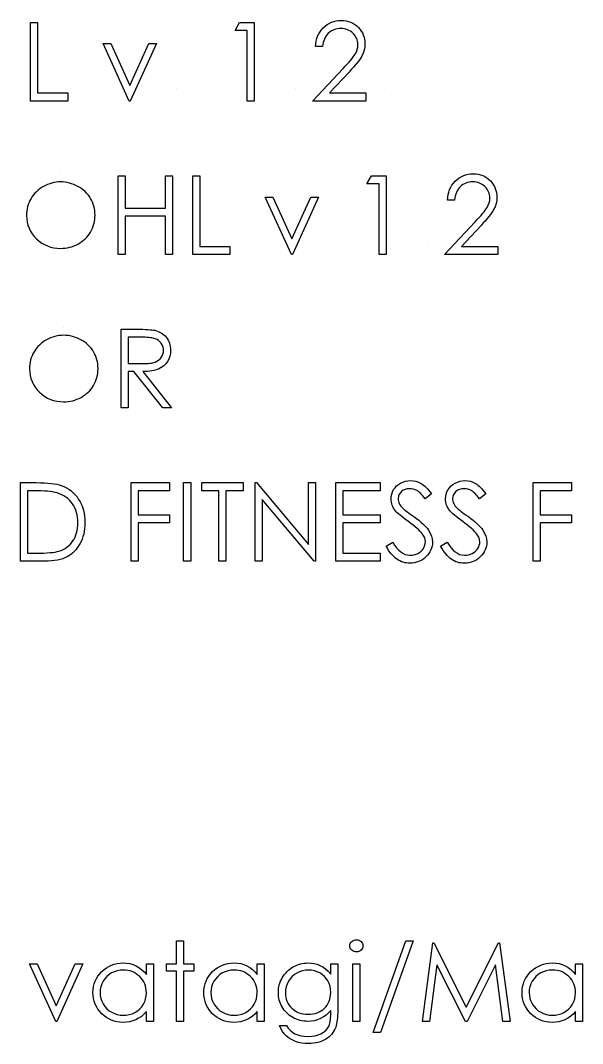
# Model space of a CAD drawing. Header units: millimetres. Extents: x -118 to 176, y -25 to 88.
# Drawn here: x 75.44 to 100.48, y 35.23 to 80.8 of the extents above; entities that cross this region are included whole.
import ezdxf

# ---------------------------------------------------------------- set-up
doc = ezdxf.new("R2010")
doc.units = ezdxf.units.MM

msp = doc.modelspace()

# ---------------------------------------------------------------- linework, layer by layer
at = {"color": 7, "linetype": 'Continuous'}
for p, q in [((82.375, 77.753), (82.375, 77.753)), ((87.715, 77.753), (87.715, 77.753)), ((91.709, 77.753), (91.709, 77.753)), ((77.215, 73.971), (77.215, 73.971)), ((89.6, 70.92), (89.6, 70.92)), ((93.593, 70.92), (93.593, 70.92)), ((97.587, 70.92), (97.587, 70.92)), ((77.35, 67.138), (77.35, 67.138))]:
    msp.add_line(p, q, dxfattribs=at)
at = {"color": 7, "linetype": 'Continuous', "flags": 128}
for points in [[(75.891, 80.715), (76.205, 80.715), (76.205, 80.715), (76.205, 77.574), (76.205, 77.574), (77.552, 77.574), (77.552, 77.574), (77.552, 77.215), (77.552, 77.215), (75.891, 77.215), (75.891, 77.215), (75.891, 80.715)], [(85.206, 80.715), (85.853, 80.715), (85.853, 80.715), (85.853, 77.215), (85.853, 77.215), (85.539, 77.215), (85.539, 77.215), (85.539, 80.356), (85.539, 80.356), (85, 80.356), (85, 80.356), (85.206, 80.715)], [(88.904, 79.638), (88.59, 79.638), (88.59, 79.638), (88.598, 79.762), (88.617, 79.882), (88.644, 79.994), (88.682, 80.102), (88.729, 80.204), (88.786, 80.301), (88.852, 80.391), (88.929, 80.476), (89.012, 80.553), (89.101, 80.62), (89.194, 80.676), (89.292, 80.722), (89.395, 80.758), (89.502, 80.784), (89.614, 80.799), (89.731, 80.804), (89.731, 80.804), (89.846, 80.799), (89.957, 80.785), (90.06, 80.761), (90.159, 80.727), (90.252, 80.683), (90.339, 80.63), (90.421, 80.567), (90.496, 80.494), (90.565, 80.415), (90.624, 80.332), (90.674, 80.246), (90.716, 80.157), (90.747, 80.064), (90.771, 79.967), (90.784, 79.868), (90.789, 79.764), (90.789, 79.764), (90.78, 79.618), (90.752, 79.477), (90.707, 79.341), (90.644, 79.209), (90.603, 79.142), (90.554, 79.068), (90.496, 78.989), (90.43, 78.905), (90.355, 78.814), (90.273, 78.718), (90.181, 78.616), (90.081, 78.508), (90.081, 78.508), (89.205, 77.574), (89.205, 77.574), (90.834, 77.574), (90.834, 77.574), (90.834, 77.215), (90.834, 77.215), (88.455, 77.215), (88.455, 77.215), (89.813, 78.663), (89.813, 78.663), (89.912, 78.767), (90.001, 78.864), (90.082, 78.953), (90.154, 79.036), (90.216, 79.112), (90.27, 79.181), (90.314, 79.244), (90.35, 79.299), (90.405, 79.404), (90.444, 79.512), (90.467, 79.622), (90.475, 79.736), (90.475, 79.736), (90.471, 79.807), (90.461, 79.876), (90.444, 79.942), (90.42, 80.006), (90.388, 80.067), (90.351, 80.126), (90.306, 80.182), (90.255, 80.236), (90.198, 80.285), (90.138, 80.328), (90.076, 80.363), (90.01, 80.393), (89.94, 80.416), (89.869, 80.432), (89.794, 80.442), (89.715, 80.445), (89.715, 80.445), (89.633, 80.442), (89.555, 80.432), (89.48, 80.415), (89.408, 80.392), (89.34, 80.363), (89.276, 80.326), (89.215, 80.283), (89.157, 80.233), (89.105, 80.177), (89.058, 80.116), (89.018, 80.05), (88.983, 79.978), (88.954, 79.901), (88.931, 79.819), (88.915, 79.731), (88.904, 79.638)], [(79.122, 79.772), (79.462, 79.772), (79.462, 79.772), (80.311, 77.91), (80.311, 77.91), (81.16, 79.772), (81.16, 79.772), (81.5, 79.772), (81.5, 79.772), (80.334, 77.215), (80.334, 77.215), (80.289, 77.215), (80.289, 77.215), (79.122, 79.772)], [(79.795, 73.881), (80.109, 73.881), (80.109, 73.881), (80.109, 72.445), (80.109, 72.445), (81.904, 72.445), (81.904, 72.445), (81.904, 73.881), (81.904, 73.881), (82.218, 73.881), (82.218, 73.881), (82.218, 70.381), (82.218, 70.381), (81.904, 70.381), (81.904, 70.381), (81.904, 72.086), (81.904, 72.086), (80.109, 72.086), (80.109, 72.086), (80.109, 70.381), (80.109, 70.381), (79.795, 70.381), (79.795, 70.381), (79.795, 73.881)], [(83.116, 73.881), (83.43, 73.881), (83.43, 73.881), (83.43, 70.74), (83.43, 70.74), (84.776, 70.74), (84.776, 70.74), (84.776, 70.381), (84.776, 70.381), (83.116, 70.381), (83.116, 70.381), (83.116, 73.881)], [(91.084, 73.881), (91.731, 73.881), (91.731, 73.881), (91.731, 70.381), (91.731, 70.381), (91.417, 70.381), (91.417, 70.381), (91.417, 73.522), (91.417, 73.522), (90.879, 73.522), (90.879, 73.522), (91.084, 73.881)], [(94.782, 72.804), (94.468, 72.804), (94.468, 72.804), (94.477, 72.929), (94.495, 73.048), (94.522, 73.161), (94.56, 73.269), (94.607, 73.371), (94.664, 73.468), (94.73, 73.558), (94.807, 73.643), (94.89, 73.72), (94.979, 73.787), (95.073, 73.843), (95.17, 73.889), (95.273, 73.925), (95.38, 73.951), (95.493, 73.966), (95.61, 73.971), (95.61, 73.971), (95.725, 73.966), (95.835, 73.951), (95.939, 73.927), (96.037, 73.894), (96.13, 73.85), (96.217, 73.796), (96.299, 73.734), (96.375, 73.661), (96.443, 73.582), (96.502, 73.499), (96.553, 73.413), (96.594, 73.324), (96.626, 73.231), (96.649, 73.134), (96.662, 73.034), (96.667, 72.93), (96.667, 72.93), (96.658, 72.785), (96.631, 72.644), (96.586, 72.508), (96.522, 72.376), (96.481, 72.309), (96.432, 72.235), (96.375, 72.156), (96.309, 72.072), (96.234, 71.98), (96.151, 71.884), (96.059, 71.783), (95.959, 71.675), (95.959, 71.675), (95.083, 70.74), (95.083, 70.74), (96.712, 70.74), (96.712, 70.74), (96.712, 70.381), (96.712, 70.381), (94.334, 70.381), (94.334, 70.381), (95.691, 71.83), (95.691, 71.83), (95.79, 71.933), (95.88, 72.03), (95.96, 72.12), (96.032, 72.203), (96.094, 72.279), (96.148, 72.348), (96.192, 72.41), (96.228, 72.466), (96.283, 72.571), (96.322, 72.679), (96.345, 72.789), (96.353, 72.902), (96.353, 72.902), (96.349, 72.974), (96.339, 73.043), (96.322, 73.109), (96.298, 73.172), (96.267, 73.234), (96.229, 73.292), (96.185, 73.348), (96.133, 73.402), (96.076, 73.451), (96.016, 73.494), (95.954, 73.53), (95.888, 73.559), (95.819, 73.583), (95.747, 73.599), (95.672, 73.608), (95.594, 73.612), (95.594, 73.612), (95.512, 73.608), (95.433, 73.599), (95.358, 73.582), (95.286, 73.559), (95.218, 73.529), (95.154, 73.493), (95.093, 73.449), (95.035, 73.4), (94.983, 73.344), (94.937, 73.283), (94.896, 73.217), (94.861, 73.145), (94.832, 73.068), (94.81, 72.985), (94.793, 72.898), (94.782, 72.804)], [(77.23, 73.612), (77.131, 73.609), (77.033, 73.599), (76.936, 73.584), (76.841, 73.562), (76.747, 73.533), (76.653, 73.499), (76.562, 73.458), (76.472, 73.411), (76.385, 73.36), (76.303, 73.303), (76.226, 73.242), (76.154, 73.177), (76.086, 73.107), (76.023, 73.034), (75.966, 72.955), (75.913, 72.872), (75.866, 72.787), (75.825, 72.698), (75.79, 72.607), (75.762, 72.514), (75.74, 72.419), (75.724, 72.321), (75.715, 72.22), (75.712, 72.117), (75.712, 72.117), (75.719, 71.966), (75.74, 71.821), (75.774, 71.682), (75.823, 71.549), (75.886, 71.421), (75.962, 71.3), (76.053, 71.185), (76.157, 71.075), (76.271, 70.976), (76.391, 70.89), (76.517, 70.817), (76.648, 70.757), (76.785, 70.71), (76.928, 70.677), (77.076, 70.657), (77.23, 70.65), (77.23, 70.65), (77.334, 70.653), (77.436, 70.662), (77.536, 70.678), (77.634, 70.7), (77.73, 70.727), (77.824, 70.76), (77.916, 70.8), (78.007, 70.845), (78.094, 70.897), (78.176, 70.952), (78.252, 71.012), (78.324, 71.077), (78.392, 71.145), (78.454, 71.219), (78.511, 71.297), (78.563, 71.38), (78.61, 71.466), (78.651, 71.554), (78.685, 71.645), (78.713, 71.738), (78.735, 71.833), (78.751, 71.931), (78.76, 72.031), (78.763, 72.133), (78.763, 72.133), (78.76, 72.235), (78.751, 72.335), (78.735, 72.431), (78.713, 72.526), (78.685, 72.618), (78.651, 72.707), (78.61, 72.794), (78.563, 72.879), (78.511, 72.96), (78.453, 73.037), (78.39, 73.11), (78.323, 73.179), (78.25, 73.243), (78.171, 73.303), (78.089, 73.36), (78, 73.411), (77.909, 73.458), (77.816, 73.499), (77.722, 73.533), (77.627, 73.562), (77.529, 73.584), (77.431, 73.599), (77.331, 73.609), (77.23, 73.612)], [(86.346, 72.939), (86.687, 72.939), (86.687, 72.939), (87.536, 71.077), (87.536, 71.077), (88.385, 72.939), (88.385, 72.939), (88.725, 72.939), (88.725, 72.939), (87.558, 70.381), (87.558, 70.381), (87.513, 70.381), (87.513, 70.381), (86.346, 72.939)], [(79.93, 67.048), (80.63, 67.048), (80.63, 67.048), (80.77, 67.047), (80.899, 67.045), (81.016, 67.041), (81.121, 67.036), (81.214, 67.029), (81.296, 67.021), (81.366, 67.011), (81.423, 67), (81.423, 67), (81.5, 66.98), (81.573, 66.954), (81.642, 66.923), (81.707, 66.887), (81.769, 66.846), (81.827, 66.8), (81.882, 66.748), (81.932, 66.692), (81.978, 66.631), (82.018, 66.567), (82.052, 66.5), (82.079, 66.429), (82.101, 66.354), (82.117, 66.277), (82.126, 66.196), (82.129, 66.112), (82.129, 66.112), (82.12, 65.972), (82.094, 65.842), (82.051, 65.72), (81.99, 65.606), (81.914, 65.504), (81.823, 65.415), (81.716, 65.339), (81.596, 65.277), (81.528, 65.251), (81.455, 65.228), (81.376, 65.209), (81.291, 65.193), (81.199, 65.18), (81.101, 65.171), (80.998, 65.165), (80.888, 65.163), (80.888, 65.163), (82.173, 63.548), (82.173, 63.548), (81.785, 63.548), (81.785, 63.548), (80.499, 65.163), (80.499, 65.163), (80.244, 65.163), (80.244, 65.163), (80.244, 63.548), (80.244, 63.548), (79.93, 63.548), (79.93, 63.548), (79.93, 67.048)], [(77.365, 66.779), (77.266, 66.776), (77.167, 66.766), (77.071, 66.751), (76.975, 66.729), (76.881, 66.7), (76.788, 66.666), (76.697, 66.625), (76.606, 66.578), (76.52, 66.526), (76.438, 66.469), (76.36, 66.408), (76.288, 66.343), (76.221, 66.274), (76.158, 66.2), (76.1, 66.122), (76.048, 66.039), (76.001, 65.953), (75.959, 65.865), (75.925, 65.774), (75.897, 65.681), (75.875, 65.585), (75.859, 65.487), (75.849, 65.387), (75.846, 65.284), (75.846, 65.284), (75.853, 65.132), (75.875, 64.987), (75.909, 64.848), (75.958, 64.715), (76.02, 64.588), (76.097, 64.466), (76.187, 64.351), (76.292, 64.242), (76.406, 64.142), (76.526, 64.056), (76.651, 63.983), (76.782, 63.924), (76.92, 63.877), (77.062, 63.844), (77.211, 63.823), (77.365, 63.817), (77.365, 63.817), (77.469, 63.82), (77.571, 63.829), (77.671, 63.844), (77.769, 63.866), (77.865, 63.894), (77.959, 63.926), (78.051, 63.966), (78.141, 64.012), (78.228, 64.063), (78.31, 64.119), (78.387, 64.179), (78.459, 64.243), (78.526, 64.312), (78.589, 64.386), (78.645, 64.464), (78.698, 64.546), (78.745, 64.633), (78.786, 64.721), (78.82, 64.811), (78.848, 64.905), (78.87, 65), (78.885, 65.097), (78.895, 65.198), (78.898, 65.3), (78.898, 65.3), (78.895, 65.402), (78.885, 65.501), (78.87, 65.598), (78.848, 65.693), (78.82, 65.784), (78.786, 65.873), (78.745, 65.96), (78.698, 66.045), (78.645, 66.127), (78.588, 66.204), (78.525, 66.277), (78.457, 66.345), (78.385, 66.41), (78.306, 66.47), (78.223, 66.526), (78.135, 66.578), (78.044, 66.625), (77.951, 66.666), (77.857, 66.7), (77.761, 66.729), (77.664, 66.751), (77.566, 66.766), (77.466, 66.776), (77.365, 66.779)], [(80.244, 66.689), (80.244, 65.522), (80.244, 65.522), (80.885, 65.517), (80.885, 65.517), (80.974, 65.518), (81.059, 65.522), (81.136, 65.526), (81.209, 65.533), (81.275, 65.543), (81.334, 65.554), (81.388, 65.567), (81.436, 65.583), (81.52, 65.62), (81.595, 65.667), (81.659, 65.725), (81.714, 65.791), (81.758, 65.866), (81.789, 65.944), (81.808, 66.026), (81.814, 66.113), (81.814, 66.113), (81.808, 66.197), (81.789, 66.277), (81.757, 66.354), (81.713, 66.426), (81.658, 66.492), (81.596, 66.547), (81.526, 66.593), (81.447, 66.628), (81.402, 66.642), (81.351, 66.655), (81.293, 66.665), (81.228, 66.673), (81.156, 66.68), (81.078, 66.685), (80.992, 66.688), (80.9, 66.689), (80.9, 66.689), (80.244, 66.689)], [(75.443, 56.715), (75.443, 60.215), (75.443, 60.215), (76.149, 60.215), (76.149, 60.215), (76.334, 60.212), (76.506, 60.207), (76.664, 60.197), (76.81, 60.183), (76.942, 60.165), (77.061, 60.144), (77.167, 60.118), (77.26, 60.088), (77.26, 60.088), (77.381, 60.04), (77.494, 59.983), (77.601, 59.918), (77.702, 59.845), (77.795, 59.763), (77.882, 59.674), (77.962, 59.576), (78.035, 59.47), (78.101, 59.357), (78.157, 59.239), (78.205, 59.116), (78.244, 58.988), (78.275, 58.854), (78.297, 58.714), (78.31, 58.57), (78.314, 58.42), (78.314, 58.42), (78.311, 58.291), (78.3, 58.165), (78.284, 58.044), (78.259, 57.926), (78.228, 57.812), (78.19, 57.702), (78.145, 57.597), (78.093, 57.495), (78.035, 57.398), (77.974, 57.308), (77.908, 57.224), (77.839, 57.148), (77.765, 57.077), (77.687, 57.013), (77.604, 56.956), (77.518, 56.905), (77.425, 56.86), (77.324, 56.821), (77.213, 56.789), (77.094, 56.762), (76.965, 56.741), (76.828, 56.726), (76.682, 56.717), (76.527, 56.715), (76.527, 56.715), (75.443, 56.715)], [(80.378, 60.215), (82.084, 60.215), (82.084, 60.215), (82.084, 59.856), (82.084, 59.856), (80.693, 59.856), (80.693, 59.856), (80.693, 58.779), (80.693, 58.779), (82.084, 58.779), (82.084, 58.779), (82.084, 58.42), (82.084, 58.42), (80.693, 58.42), (80.693, 58.42), (80.693, 56.715), (80.693, 56.715), (80.379, 56.715), (80.379, 56.715), (80.379, 60.215)], [(82.712, 60.215), (83.026, 60.215), (83.026, 60.215), (83.026, 56.715), (83.026, 56.715), (82.712, 56.715), (82.712, 56.715), (82.712, 60.215)], [(83.52, 59.856), (83.52, 60.215), (83.52, 60.215), (85.359, 60.215), (85.359, 60.215), (85.359, 59.856), (85.359, 59.856), (84.596, 59.856), (84.596, 59.856), (84.596, 56.715), (84.596, 56.715), (84.282, 56.715), (84.282, 56.715), (84.282, 59.856), (84.282, 59.856), (83.52, 59.856)], [(85.898, 56.715), (85.898, 60.215), (85.898, 60.215), (85.964, 60.215), (85.964, 60.215), (88.276, 57.46), (88.276, 57.46), (88.276, 60.215), (88.276, 60.215), (88.59, 60.215), (88.59, 60.215), (88.59, 56.715), (88.59, 56.715), (88.519, 56.715), (88.519, 56.715), (86.212, 59.463), (86.212, 59.463), (86.212, 56.715), (86.212, 56.715), (85.898, 56.715)], [(89.487, 60.215), (91.462, 60.215), (91.462, 60.215), (91.462, 59.856), (91.462, 59.856), (89.802, 59.856), (89.802, 59.856), (89.802, 58.779), (89.802, 58.779), (91.462, 58.779), (91.462, 58.779), (91.462, 58.42), (91.462, 58.42), (89.802, 58.42), (89.802, 58.42), (89.802, 57.074), (89.802, 57.074), (91.462, 57.074), (91.462, 57.074), (91.462, 56.715), (91.462, 56.715), (89.487, 56.715), (89.487, 56.715), (89.487, 60.215)], [(91.731, 57.39), (92.027, 57.567), (92.027, 57.567), (92.112, 57.43), (92.199, 57.312), (92.291, 57.212), (92.385, 57.13), (92.483, 57.066), (92.584, 57.02), (92.688, 56.993), (92.795, 56.984), (92.795, 56.984), (92.887, 56.989), (92.976, 57.004), (93.063, 57.029), (93.146, 57.065), (93.223, 57.109), (93.29, 57.161), (93.348, 57.219), (93.396, 57.285), (93.433, 57.355), (93.46, 57.427), (93.475, 57.5), (93.481, 57.577), (93.481, 57.577), (93.473, 57.664), (93.45, 57.751), (93.41, 57.836), (93.356, 57.92), (93.356, 57.92), (93.308, 57.98), (93.252, 58.042), (93.186, 58.108), (93.112, 58.176), (93.028, 58.247), (92.936, 58.322), (92.835, 58.399), (92.725, 58.479), (92.725, 58.479), (92.614, 58.558), (92.516, 58.632), (92.428, 58.7), (92.351, 58.763), (92.284, 58.819), (92.229, 58.87), (92.185, 58.915), (92.151, 58.955), (92.151, 58.955), (92.105, 59.017), (92.066, 59.08), (92.032, 59.145), (92.005, 59.211), (91.983, 59.278), (91.967, 59.347), (91.958, 59.417), (91.955, 59.487), (91.955, 59.487), (91.962, 59.598), (91.983, 59.705), (92.018, 59.806), (92.066, 59.902), (92.128, 59.99), (92.2, 60.069), (92.284, 60.137), (92.379, 60.196), (92.482, 60.243), (92.59, 60.278), (92.701, 60.297), (92.818, 60.304), (92.818, 60.304), (92.941, 60.297), (93.061, 60.273), (93.176, 60.233), (93.288, 60.177), (93.343, 60.142), (93.398, 60.101), (93.455, 60.053), (93.513, 59.998), (93.571, 59.936), (93.63, 59.868), (93.69, 59.793), (93.75, 59.712), (93.75, 59.712), (93.466, 59.497), (93.466, 59.497), (93.414, 59.562), (93.365, 59.622), (93.317, 59.676), (93.271, 59.724), (93.227, 59.766), (93.185, 59.802), (93.145, 59.833), (93.107, 59.858), (93.031, 59.896), (92.952, 59.924), (92.869, 59.94), (92.783, 59.945), (92.783, 59.945), (92.675, 59.938), (92.577, 59.913), (92.49, 59.873), (92.413, 59.817), (92.35, 59.75), (92.305, 59.675), (92.279, 59.592), (92.27, 59.502), (92.27, 59.502), (92.272, 59.446), (92.282, 59.391), (92.297, 59.336), (92.319, 59.282), (92.349, 59.227), (92.389, 59.171), (92.439, 59.112), (92.5, 59.05), (92.5, 59.05), (92.523, 59.03), (92.556, 59.003), (92.6, 58.97), (92.654, 58.929), (92.718, 58.882), (92.792, 58.829), (92.876, 58.769), (92.971, 58.702), (92.971, 58.702), (93.084, 58.618), (93.189, 58.537), (93.283, 58.459), (93.369, 58.383), (93.445, 58.309), (93.513, 58.237), (93.571, 58.168), (93.619, 58.101), (93.696, 57.969), (93.751, 57.837), (93.784, 57.705), (93.795, 57.572), (93.795, 57.572), (93.791, 57.478), (93.777, 57.387), (93.755, 57.299), (93.722, 57.214), (93.682, 57.132), (93.631, 57.054), (93.572, 56.979), (93.504, 56.907), (93.428, 56.841), (93.35, 56.783), (93.267, 56.735), (93.181, 56.696), (93.091, 56.665), (92.996, 56.642), (92.898, 56.629), (92.795, 56.625), (92.795, 56.625), (92.716, 56.628), (92.638, 56.636), (92.563, 56.649), (92.489, 56.669), (92.417, 56.694), (92.347, 56.724), (92.279, 56.759), (92.213, 56.801), (92.148, 56.848), (92.085, 56.904), (92.023, 56.966), (91.962, 57.036), (91.902, 57.113), (91.844, 57.198), (91.787, 57.29), (91.731, 57.39)], [(94.154, 57.39), (94.45, 57.567), (94.45, 57.567), (94.535, 57.43), (94.623, 57.312), (94.714, 57.212), (94.808, 57.13), (94.906, 57.066), (95.007, 57.02), (95.111, 56.993), (95.218, 56.984), (95.218, 56.984), (95.31, 56.989), (95.399, 57.004), (95.486, 57.029), (95.569, 57.065), (95.646, 57.109), (95.713, 57.161), (95.771, 57.219), (95.819, 57.285), (95.856, 57.355), (95.883, 57.427), (95.899, 57.5), (95.904, 57.577), (95.904, 57.577), (95.896, 57.664), (95.873, 57.751), (95.833, 57.836), (95.779, 57.92), (95.779, 57.92), (95.731, 57.98), (95.675, 58.042), (95.609, 58.108), (95.535, 58.176), (95.451, 58.247), (95.359, 58.322), (95.258, 58.399), (95.148, 58.479), (95.148, 58.479), (95.038, 58.558), (94.939, 58.632), (94.851, 58.7), (94.774, 58.763), (94.707, 58.819), (94.652, 58.87), (94.608, 58.915), (94.574, 58.955), (94.574, 58.955), (94.529, 59.017), (94.489, 59.08), (94.455, 59.145), (94.428, 59.211), (94.406, 59.278), (94.39, 59.347), (94.381, 59.417), (94.379, 59.487), (94.379, 59.487), (94.386, 59.598), (94.407, 59.705), (94.441, 59.806), (94.489, 59.902), (94.551, 59.99), (94.623, 60.069), (94.707, 60.137), (94.802, 60.196), (94.905, 60.243), (95.013, 60.278), (95.125, 60.297), (95.241, 60.304), (95.241, 60.304), (95.364, 60.297), (95.484, 60.273), (95.599, 60.233), (95.711, 60.177), (95.766, 60.142), (95.821, 60.101), (95.878, 60.053), (95.936, 59.998), (95.994, 59.936), (96.053, 59.868), (96.113, 59.793), (96.173, 59.712), (96.173, 59.712), (95.889, 59.497), (95.889, 59.497), (95.838, 59.562), (95.788, 59.622), (95.74, 59.676), (95.694, 59.724), (95.65, 59.766), (95.608, 59.802), (95.568, 59.833), (95.53, 59.858), (95.454, 59.896), (95.375, 59.924), (95.292, 59.94), (95.206, 59.945), (95.206, 59.945), (95.098, 59.938), (95, 59.913), (94.913, 59.873), (94.836, 59.817), (94.773, 59.75), (94.728, 59.675), (94.702, 59.592), (94.693, 59.502), (94.693, 59.502), (94.695, 59.446), (94.705, 59.391), (94.72, 59.336), (94.742, 59.282), (94.772, 59.227), (94.812, 59.171), (94.862, 59.112), (94.923, 59.05), (94.923, 59.05), (94.946, 59.03), (94.979, 59.003), (95.023, 58.97), (95.077, 58.929), (95.141, 58.882), (95.215, 58.829), (95.299, 58.769), (95.394, 58.702), (95.394, 58.702), (95.507, 58.618), (95.612, 58.537), (95.706, 58.459), (95.792, 58.383), (95.868, 58.309), (95.936, 58.237), (95.994, 58.168), (96.042, 58.101), (96.119, 57.969), (96.174, 57.837), (96.207, 57.705), (96.218, 57.572), (96.218, 57.572), (96.214, 57.478), (96.2, 57.387), (96.178, 57.299), (96.145, 57.214), (96.105, 57.132), (96.054, 57.054), (95.995, 56.979), (95.927, 56.907), (95.852, 56.841), (95.773, 56.783), (95.69, 56.735), (95.604, 56.696), (95.514, 56.665), (95.419, 56.642), (95.321, 56.629), (95.218, 56.625), (95.218, 56.625), (95.139, 56.628), (95.061, 56.636), (94.986, 56.649), (94.912, 56.669), (94.841, 56.694), (94.77, 56.724), (94.702, 56.759), (94.636, 56.801), (94.571, 56.848), (94.508, 56.904), (94.446, 56.966), (94.385, 57.036), (94.325, 57.113), (94.267, 57.198), (94.21, 57.29), (94.154, 57.39)], [(98.282, 60.215), (99.987, 60.215), (99.987, 60.215), (99.987, 59.856), (99.987, 59.856), (98.596, 59.856), (98.596, 59.856), (98.596, 58.779), (98.596, 58.779), (99.987, 58.779), (99.987, 58.779), (99.987, 58.42), (99.987, 58.42), (98.596, 58.42), (98.596, 58.42), (98.596, 56.715), (98.596, 56.715), (98.282, 56.715), (98.282, 56.715), (98.282, 60.215)], [(75.757, 57.074), (76.158, 57.074), (76.158, 57.074), (76.332, 57.075), (76.491, 57.079), (76.637, 57.086), (76.769, 57.096), (76.888, 57.109), (76.992, 57.123), (77.083, 57.142), (77.159, 57.163), (77.159, 57.163), (77.254, 57.198), (77.345, 57.238), (77.43, 57.286), (77.509, 57.339), (77.583, 57.4), (77.653, 57.466), (77.716, 57.538), (77.775, 57.618), (77.828, 57.702), (77.873, 57.791), (77.913, 57.885), (77.944, 57.983), (77.969, 58.086), (77.986, 58.193), (77.997, 58.305), (78, 58.421), (78, 58.421), (77.997, 58.544), (77.985, 58.662), (77.966, 58.774), (77.939, 58.883), (77.905, 58.988), (77.863, 59.087), (77.814, 59.182), (77.756, 59.273), (77.693, 59.358), (77.622, 59.436), (77.547, 59.506), (77.465, 59.571), (77.378, 59.628), (77.284, 59.678), (77.184, 59.721), (77.078, 59.757), (77.078, 59.757), (76.99, 59.781), (76.889, 59.8), (76.774, 59.817), (76.646, 59.831), (76.506, 59.842), (76.351, 59.849), (76.184, 59.854), (76.003, 59.856), (76.003, 59.856), (75.757, 59.856), (75.757, 59.856), (75.757, 57.074)], [(82.398, 39.804), (82.712, 39.804), (82.712, 39.804), (82.712, 38.772), (82.712, 38.772), (83.161, 38.772), (83.161, 38.772), (83.161, 38.458), (83.161, 38.458), (82.712, 38.458), (82.712, 38.458), (82.712, 36.215), (82.712, 36.215), (82.398, 36.215), (82.398, 36.215), (82.398, 38.458), (82.398, 38.458), (81.949, 38.458), (81.949, 38.458), (81.949, 38.772), (81.949, 38.772), (82.398, 38.772), (82.398, 38.772), (82.398, 39.804)], [(90.406, 39.849), (90.464, 39.844), (90.518, 39.83), (90.568, 39.804), (90.613, 39.77), (90.651, 39.729), (90.677, 39.682), (90.693, 39.633), (90.699, 39.579), (90.699, 39.579), (90.693, 39.526), (90.677, 39.477), (90.651, 39.431), (90.613, 39.39), (90.568, 39.356), (90.518, 39.33), (90.464, 39.316), (90.406, 39.311), (90.406, 39.311), (90.348, 39.316), (90.296, 39.33), (90.246, 39.356), (90.201, 39.39), (90.164, 39.431), (90.137, 39.477), (90.121, 39.526), (90.116, 39.579), (90.116, 39.579), (90.121, 39.633), (90.137, 39.682), (90.164, 39.729), (90.201, 39.77), (90.246, 39.804), (90.296, 39.83), (90.348, 39.844), (90.406, 39.849)], [(92.943, 39.804), (91.479, 35.721), (91.479, 35.721), (91.148, 35.721), (91.148, 35.721), (92.612, 39.804), (92.612, 39.804), (92.943, 39.804)], [(93.346, 36.215), (93.808, 39.715), (93.808, 39.715), (93.853, 39.715), (93.853, 39.715), (95.298, 36.843), (95.298, 36.843), (96.74, 39.715), (96.74, 39.715), (96.785, 39.715), (96.785, 39.715), (97.25, 36.215), (97.25, 36.215), (96.935, 36.215), (96.935, 36.215), (96.6, 38.733), (96.6, 38.733), (95.336, 36.215), (95.336, 36.215), (95.265, 36.215), (95.265, 36.215), (93.997, 38.739), (93.997, 38.739), (93.663, 36.215), (93.663, 36.215), (93.346, 36.215)], [(75.846, 38.772), (76.187, 38.772), (76.187, 38.772), (77.036, 36.91), (77.036, 36.91), (77.885, 38.772), (77.885, 38.772), (78.225, 38.772), (78.225, 38.772), (77.058, 36.215), (77.058, 36.215), (77.013, 36.215), (77.013, 36.215), (75.846, 38.772)], [(81.366, 38.772), (81.366, 36.215), (81.366, 36.215), (81.052, 36.215), (81.052, 36.215), (81.052, 36.657), (81.052, 36.657), (80.943, 36.539), (80.829, 36.438), (80.707, 36.354), (80.579, 36.287), (80.445, 36.236), (80.306, 36.199), (80.159, 36.177), (80.007, 36.17), (80.007, 36.17), (79.872, 36.176), (79.741, 36.194), (79.616, 36.224), (79.495, 36.266), (79.38, 36.321), (79.269, 36.388), (79.164, 36.466), (79.064, 36.557), (78.972, 36.657), (78.893, 36.761), (78.826, 36.871), (78.771, 36.987), (78.728, 37.108), (78.698, 37.233), (78.68, 37.364), (78.673, 37.5), (78.673, 37.5), (78.68, 37.634), (78.698, 37.763), (78.729, 37.886), (78.772, 38.005), (78.828, 38.119), (78.895, 38.227), (78.975, 38.332), (79.067, 38.431), (79.168, 38.521), (79.275, 38.6), (79.386, 38.666), (79.502, 38.72), (79.623, 38.763), (79.75, 38.793), (79.881, 38.811), (80.017, 38.817), (80.017, 38.817), (80.173, 38.809), (80.322, 38.786), (80.463, 38.747), (80.596, 38.693), (80.721, 38.622), (80.84, 38.532), (80.949, 38.425), (81.052, 38.299), (81.052, 38.299), (81.052, 38.772), (81.052, 38.772), (81.366, 38.772)], [(86.302, 38.772), (86.302, 36.215), (86.302, 36.215), (85.987, 36.215), (85.987, 36.215), (85.987, 36.657), (85.987, 36.657), (85.879, 36.539), (85.765, 36.438), (85.643, 36.354), (85.515, 36.287), (85.381, 36.236), (85.241, 36.199), (85.095, 36.177), (84.943, 36.17), (84.943, 36.17), (84.807, 36.176), (84.677, 36.194), (84.552, 36.224), (84.431, 36.266), (84.316, 36.321), (84.205, 36.388), (84.1, 36.466), (84, 36.557), (83.908, 36.657), (83.829, 36.761), (83.762, 36.871), (83.707, 36.987), (83.664, 37.108), (83.634, 37.233), (83.616, 37.364), (83.609, 37.5), (83.609, 37.5), (83.616, 37.634), (83.634, 37.763), (83.665, 37.886), (83.708, 38.005), (83.764, 38.119), (83.831, 38.227), (83.911, 38.332), (84.003, 38.431), (84.104, 38.521), (84.211, 38.6), (84.322, 38.666), (84.438, 38.72), (84.559, 38.763), (84.686, 38.793), (84.817, 38.811), (84.953, 38.817), (84.953, 38.817), (85.109, 38.809), (85.258, 38.786), (85.399, 38.747), (85.532, 38.693), (85.657, 38.622), (85.776, 38.532), (85.885, 38.425), (85.987, 38.299), (85.987, 38.299), (85.987, 38.772), (85.987, 38.772), (86.302, 38.772)], [(89.263, 38.772), (89.577, 38.772), (89.577, 38.772), (89.577, 36.742), (89.577, 36.742), (89.576, 36.613), (89.572, 36.492), (89.564, 36.381), (89.554, 36.278), (89.541, 36.184), (89.525, 36.1), (89.506, 36.025), (89.484, 35.958), (89.484, 35.958), (89.449, 35.872), (89.408, 35.792), (89.362, 35.717), (89.309, 35.647), (89.251, 35.582), (89.187, 35.522), (89.117, 35.466), (89.04, 35.417), (88.96, 35.372), (88.875, 35.334), (88.786, 35.301), (88.692, 35.275), (88.596, 35.254), (88.495, 35.239), (88.39, 35.23), (88.281, 35.227), (88.281, 35.227), (88.122, 35.233), (87.972, 35.251), (87.83, 35.28), (87.696, 35.321), (87.573, 35.372), (87.461, 35.431), (87.362, 35.498), (87.275, 35.573), (87.195, 35.661), (87.118, 35.767), (87.045, 35.892), (86.975, 36.035), (86.975, 36.035), (87.289, 36.035), (87.289, 36.035), (87.368, 35.917), (87.458, 35.816), (87.559, 35.731), (87.671, 35.662), (87.795, 35.609), (87.933, 35.572), (88.085, 35.549), (88.251, 35.541), (88.251, 35.541), (88.415, 35.549), (88.566, 35.572), (88.703, 35.609), (88.827, 35.662), (88.936, 35.727), (89.029, 35.799), (89.104, 35.879), (89.163, 35.966), (89.187, 36.016), (89.207, 36.073), (89.224, 36.137), (89.238, 36.21), (89.249, 36.289), (89.257, 36.376), (89.262, 36.47), (89.263, 36.572), (89.263, 36.572), (89.263, 36.705), (89.263, 36.705), (89.165, 36.593), (89.057, 36.495), (88.939, 36.411), (88.81, 36.341), (88.673, 36.285), (88.533, 36.246), (88.39, 36.222), (88.241, 36.215), (88.241, 36.215), (88.153, 36.217), (88.067, 36.226), (87.982, 36.239), (87.899, 36.258), (87.817, 36.283), (87.736, 36.313), (87.656, 36.348), (87.578, 36.388), (87.503, 36.434), (87.432, 36.483), (87.366, 36.536), (87.303, 36.592), (87.246, 36.653), (87.193, 36.717), (87.144, 36.785), (87.099, 36.856), (87.06, 36.93), (87.025, 37.007), (86.996, 37.085), (86.972, 37.165), (86.954, 37.246), (86.94, 37.329), (86.933, 37.415), (86.93, 37.502), (86.93, 37.502), (86.933, 37.589), (86.941, 37.675), (86.954, 37.759), (86.974, 37.842), (86.999, 37.923), (87.029, 38.003), (87.064, 38.081), (87.106, 38.158), (87.152, 38.232), (87.203, 38.302), (87.257, 38.368), (87.316, 38.431), (87.379, 38.489), (87.447, 38.543), (87.518, 38.593), (87.594, 38.64), (87.672, 38.681), (87.752, 38.718), (87.832, 38.748), (87.913, 38.773), (87.996, 38.792), (88.08, 38.806), (88.165, 38.814), (88.251, 38.817), (88.251, 38.817), (88.392, 38.81), (88.528, 38.79), (88.659, 38.756), (88.785, 38.708), (88.908, 38.644), (89.029, 38.558), (89.147, 38.452), (89.263, 38.325), (89.263, 38.325), (89.263, 38.772)], [(90.25, 38.772), (90.564, 38.772), (90.564, 38.772), (90.564, 36.215), (90.564, 36.215), (90.25, 36.215), (90.25, 36.215), (90.25, 38.772)], [(100.481, 38.772), (100.481, 36.215), (100.481, 36.215), (100.167, 36.215), (100.167, 36.215), (100.167, 36.657), (100.167, 36.657), (100.058, 36.539), (99.944, 36.438), (99.822, 36.354), (99.694, 36.287), (99.561, 36.236), (99.421, 36.199), (99.274, 36.177), (99.122, 36.17), (99.122, 36.17), (98.987, 36.176), (98.857, 36.194), (98.731, 36.224), (98.61, 36.266), (98.495, 36.321), (98.385, 36.388), (98.28, 36.466), (98.179, 36.557), (98.087, 36.657), (98.008, 36.761), (97.942, 36.871), (97.886, 36.987), (97.843, 37.108), (97.813, 37.233), (97.795, 37.364), (97.789, 37.5), (97.789, 37.5), (97.795, 37.634), (97.813, 37.763), (97.844, 37.886), (97.888, 38.005), (97.943, 38.119), (98.01, 38.227), (98.09, 38.332), (98.183, 38.431), (98.284, 38.521), (98.39, 38.6), (98.501, 38.666), (98.617, 38.72), (98.739, 38.763), (98.865, 38.793), (98.996, 38.811), (99.132, 38.817), (99.132, 38.817), (99.288, 38.809), (99.437, 38.786), (99.578, 38.747), (99.711, 38.693), (99.837, 38.622), (99.955, 38.532), (100.065, 38.425), (100.167, 38.299), (100.167, 38.299), (100.167, 38.772), (100.167, 38.772), (100.481, 38.772)], [(80.021, 38.503), (79.884, 38.495), (79.752, 38.47), (79.626, 38.429), (79.504, 38.371), (79.392, 38.299), (79.292, 38.213), (79.203, 38.114), (79.127, 38.001), (79.066, 37.88), (79.023, 37.756), (78.996, 37.628), (78.987, 37.497), (78.987, 37.497), (78.997, 37.366), (79.023, 37.239), (79.067, 37.114), (79.128, 36.992), (79.206, 36.878), (79.294, 36.778), (79.395, 36.691), (79.508, 36.618), (79.629, 36.559), (79.755, 36.517), (79.884, 36.492), (80.018, 36.484), (80.018, 36.484), (80.154, 36.492), (80.287, 36.517), (80.415, 36.558), (80.54, 36.616), (80.655, 36.688), (80.758, 36.773), (80.845, 36.869), (80.918, 36.976), (80.977, 37.093), (81.019, 37.218), (81.043, 37.349), (81.052, 37.488), (81.052, 37.488), (81.047, 37.594), (81.033, 37.695), (81.01, 37.793), (80.977, 37.885), (80.935, 37.974), (80.884, 38.058), (80.824, 38.137), (80.754, 38.212), (80.677, 38.28), (80.597, 38.34), (80.511, 38.389), (80.422, 38.43), (80.328, 38.462), (80.23, 38.485), (80.128, 38.499), (80.021, 38.503)], [(84.957, 38.503), (84.819, 38.495), (84.688, 38.47), (84.561, 38.429), (84.44, 38.371), (84.328, 38.299), (84.228, 38.213), (84.139, 38.114), (84.063, 38.001), (84.002, 37.88), (83.958, 37.756), (83.932, 37.628), (83.923, 37.497), (83.923, 37.497), (83.932, 37.366), (83.958, 37.239), (84.003, 37.114), (84.064, 36.992), (84.141, 36.878), (84.23, 36.778), (84.331, 36.691), (84.444, 36.618), (84.565, 36.559), (84.69, 36.517), (84.82, 36.492), (84.954, 36.484), (84.954, 36.484), (85.09, 36.492), (85.223, 36.517), (85.351, 36.558), (85.476, 36.616), (85.591, 36.688), (85.694, 36.773), (85.781, 36.869), (85.854, 36.976), (85.912, 37.093), (85.955, 37.218), (85.979, 37.349), (85.987, 37.488), (85.987, 37.488), (85.983, 37.594), (85.969, 37.695), (85.945, 37.793), (85.913, 37.885), (85.871, 37.974), (85.82, 38.058), (85.76, 38.137), (85.69, 38.212), (85.613, 38.28), (85.532, 38.34), (85.447, 38.389), (85.358, 38.43), (85.264, 38.462), (85.166, 38.485), (85.063, 38.499), (84.957, 38.503)], [(88.276, 38.503), (88.139, 38.495), (88.006, 38.469), (87.879, 38.428), (87.756, 38.369), (87.643, 38.296), (87.543, 38.21), (87.455, 38.111), (87.38, 38), (87.32, 37.879), (87.278, 37.754), (87.252, 37.624), (87.244, 37.489), (87.244, 37.489), (87.248, 37.388), (87.261, 37.29), (87.284, 37.197), (87.315, 37.109), (87.354, 37.025), (87.402, 36.946), (87.46, 36.871), (87.526, 36.801), (87.599, 36.737), (87.677, 36.681), (87.761, 36.635), (87.85, 36.597), (87.944, 36.567), (88.043, 36.545), (88.148, 36.533), (88.257, 36.529), (88.257, 36.529), (88.368, 36.533), (88.473, 36.545), (88.573, 36.567), (88.666, 36.596), (88.755, 36.634), (88.838, 36.681), (88.915, 36.735), (88.987, 36.799), (89.051, 36.869), (89.107, 36.944), (89.155, 37.025), (89.194, 37.111), (89.225, 37.202), (89.246, 37.298), (89.259, 37.4), (89.263, 37.507), (89.263, 37.507), (89.255, 37.647), (89.232, 37.778), (89.192, 37.902), (89.136, 38.018), (89.066, 38.124), (88.983, 38.219), (88.887, 38.302), (88.777, 38.373), (88.658, 38.429), (88.535, 38.471), (88.408, 38.495), (88.276, 38.503)], [(99.136, 38.503), (98.999, 38.495), (98.867, 38.47), (98.741, 38.429), (98.62, 38.371), (98.507, 38.299), (98.407, 38.213), (98.319, 38.114), (98.242, 38.001), (98.181, 37.88), (98.138, 37.756), (98.111, 37.628), (98.103, 37.497), (98.103, 37.497), (98.112, 37.366), (98.138, 37.239), (98.182, 37.114), (98.244, 36.992), (98.321, 36.878), (98.409, 36.778), (98.51, 36.691), (98.623, 36.618), (98.744, 36.559), (98.87, 36.517), (99, 36.492), (99.134, 36.484), (99.134, 36.484), (99.27, 36.492), (99.402, 36.517), (99.53, 36.558), (99.655, 36.616), (99.771, 36.688), (99.873, 36.773), (99.96, 36.869), (100.034, 36.976), (100.092, 37.093), (100.134, 37.218), (100.159, 37.349), (100.167, 37.488), (100.167, 37.488), (100.162, 37.594), (100.148, 37.695), (100.125, 37.793), (100.093, 37.885), (100.051, 37.974), (99.999, 38.058), (99.939, 38.137), (99.869, 38.212), (99.793, 38.28), (99.712, 38.34), (99.626, 38.389), (99.537, 38.43), (99.443, 38.462), (99.345, 38.485), (99.243, 38.499), (99.136, 38.503)]]:
    msp.add_lwpolyline(points, dxfattribs=at)

doc.saveas('drawing.dxf')
